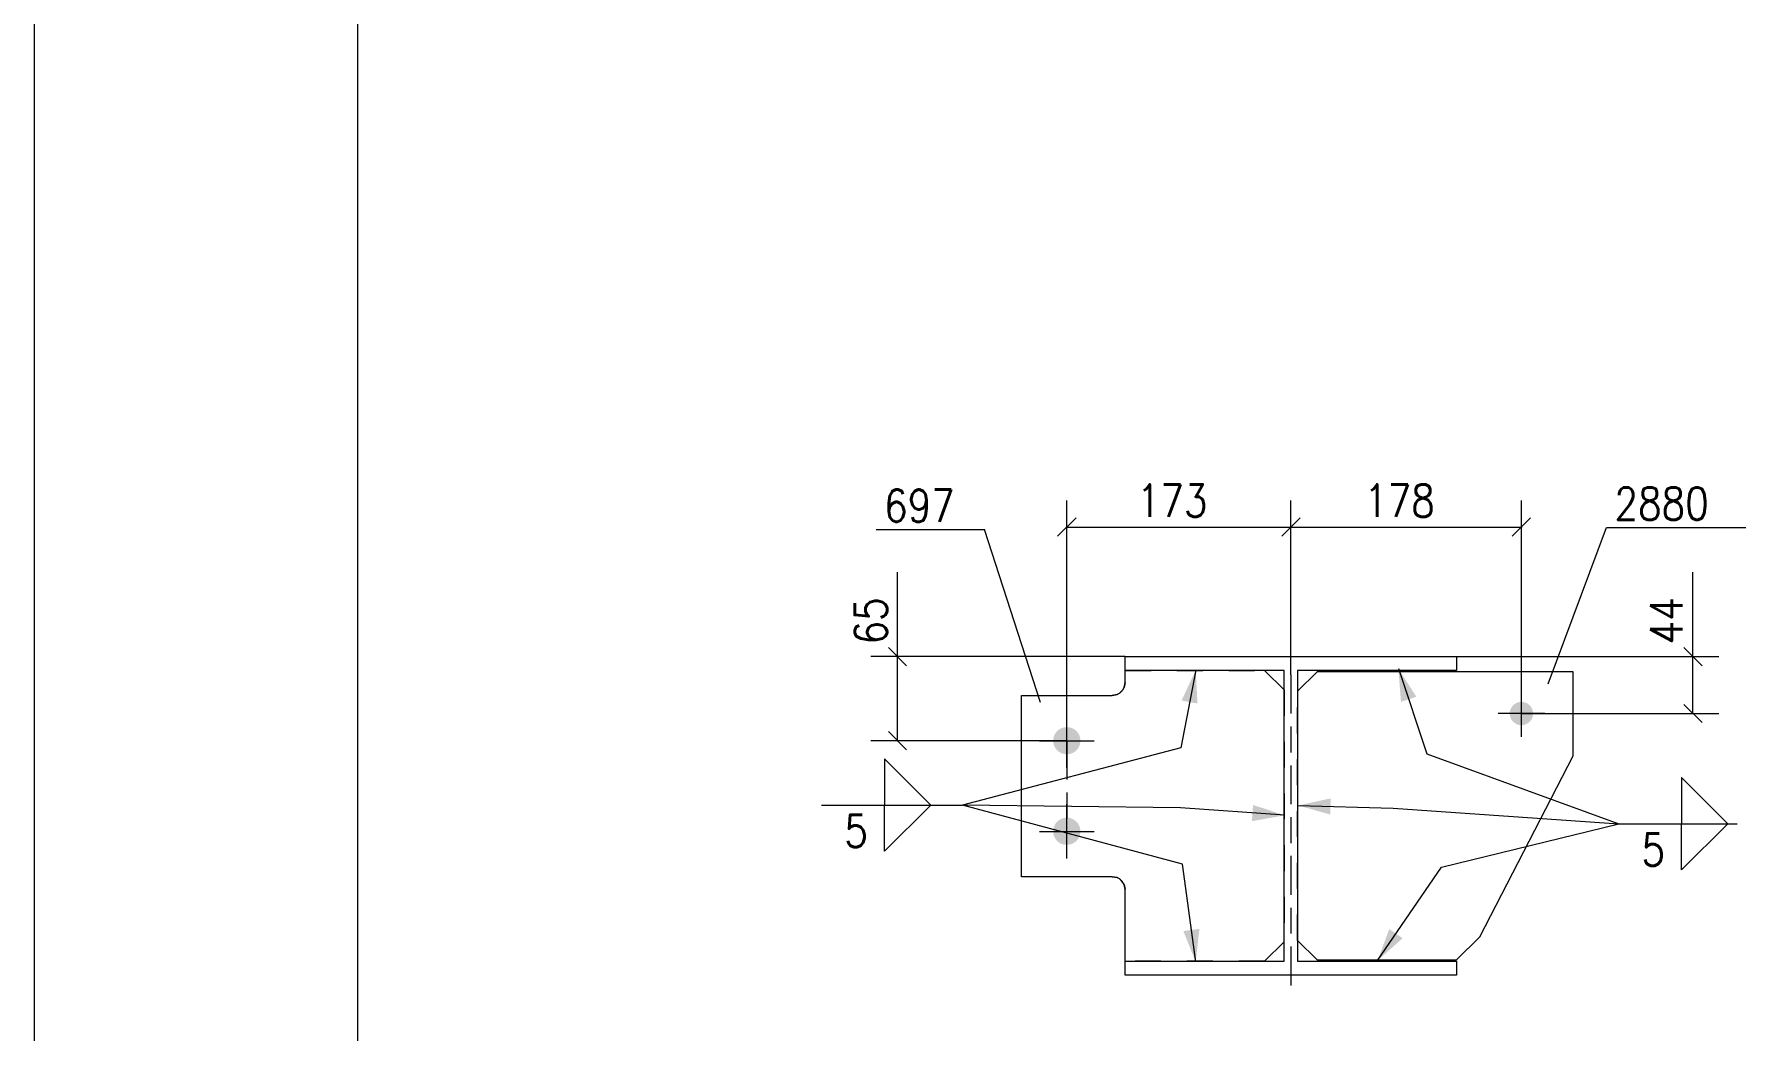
# Model space of a CAD drawing. Header units: millimetres. Extents: x 5 to 846, y 5 to 599.
# Drawn here: x 5 to 137.2, y 138.2 to 215.2 of the extents above; entities that cross this region are included whole.
import ezdxf

# ---------------------------------------------------------------- set-up
doc = ezdxf.new("R2010")
doc.units = ezdxf.units.MM
for name, pattern in [('XKITLINE00', [0]), ('XKITLINE02', [4, 2, -2]), ('XKITLINE06', [7, 3, -1, 2, -1])]:
    doc.linetypes.add(name, pattern=pattern)
for name, color, linetype, lineweight in [('Cota', 4, 'Continuous', 0), ('Marca da peça', 2, 'Continuous', 0), ('Objeto gráfico', 3, 'Continuous', 0), ('Outro tipo de objeto', 7, 'Continuous', 0), ('Parafuso', 3, 'Continuous', 0), ('Peça', 2, 'Continuous', 0), ('Solda', 1, 'Continuous', 0)]:
    doc.layers.add(name, color=color, linetype=linetype, lineweight=lineweight)
doc.styles.add('ROMANS', font='ROMANS__.TTF')
doc.styles.add('SIMPLEX', font='SIMPLEX_.TTF')

msp = doc.modelspace()

# ---------------------------------------------------------------- hatches: boundary and pattern name
at = {"layer": 'Parafuso'}
for points in [[(118.97, 162.75), (118.97, 162.79), (118.98, 162.84), (118.99, 162.88), (119, 162.92), (119.01, 162.96), (119.02, 163.01), (119.04, 163.05), (119.06, 163.09), (119.08, 163.13), (119.1, 163.17), (119.12, 163.2), (119.15, 163.24), (119.17, 163.27), (119.2, 163.31), (119.23, 163.34), (119.26, 163.37), (119.3, 163.4), (119.33, 163.43), (119.37, 163.45), (119.41, 163.48), (119.44, 163.5), (119.48, 163.52), (119.52, 163.54), (119.57, 163.55), (119.61, 163.56), (119.65, 163.58), (119.69, 163.59), (119.74, 163.59), (119.78, 163.6), (119.82, 163.6), (119.87, 163.6), (119.91, 163.6), (119.96, 163.6), (120, 163.59), (120.04, 163.59), (120.09, 163.58), (120.13, 163.56), (120.17, 163.55), (120.21, 163.54), (120.25, 163.52), (120.29, 163.5), (120.33, 163.48), (120.37, 163.45), (120.41, 163.43), (120.44, 163.4), (120.47, 163.37), (120.51, 163.34), (120.54, 163.31), (120.56, 163.27), (120.59, 163.24), (120.62, 163.2), (120.64, 163.17), (120.66, 163.13), (120.68, 163.09), (120.7, 163.05), (120.72, 163.01), (120.73, 162.96), (120.74, 162.92), (120.75, 162.88), (120.76, 162.84), (120.76, 162.79), (120.77, 162.75), (120.77, 162.7), (120.77, 162.66), (120.76, 162.62), (120.76, 162.57), (120.75, 162.53), (120.74, 162.48), (120.73, 162.44), (120.72, 162.4), (120.7, 162.36), (120.68, 162.32), (120.66, 162.28), (120.64, 162.24), (120.62, 162.2), (120.59, 162.17), (120.56, 162.13), (120.54, 162.1), (120.51, 162.07), (120.47, 162.04), (120.44, 162.01), (120.41, 161.98), (120.37, 161.96), (120.33, 161.93), (120.29, 161.91), (120.25, 161.89), (120.21, 161.87), (120.17, 161.86), (120.13, 161.84), (120.09, 161.83), (120.04, 161.82), (120, 161.81), (119.96, 161.81), (119.91, 161.8), (119.87, 161.8), (119.82, 161.8), (119.78, 161.81), (119.74, 161.81), (119.69, 161.82), (119.65, 161.83), (119.61, 161.84), (119.57, 161.86), (119.52, 161.87), (119.48, 161.89), (119.44, 161.91), (119.41, 161.93), (119.37, 161.96), (119.33, 161.98), (119.3, 162.01), (119.26, 162.04), (119.23, 162.07), (119.2, 162.1), (119.17, 162.13), (119.15, 162.17), (119.12, 162.2), (119.1, 162.24), (119.08, 162.28), (119.06, 162.32), (119.04, 162.36), (119.02, 162.4), (119.01, 162.44), (119, 162.48), (118.99, 162.53), (118.98, 162.57), (118.97, 162.62), (118.97, 162.66), (118.97, 162.7)], [(83.72, 160.63), (83.72, 160.66), (83.72, 160.68), (83.72, 160.71), (83.73, 160.73), (83.73, 160.76), (83.73, 160.78), (83.74, 160.81), (83.74, 160.83), (83.75, 160.86), (83.76, 160.88), (83.76, 160.91), (83.77, 160.93), (83.78, 160.96), (83.79, 160.98), (83.8, 161.01), (83.81, 161.03), (83.82, 161.05), (83.83, 161.08), (83.84, 161.1), (83.86, 161.12), (83.87, 161.14), (83.88, 161.17), (83.9, 161.19), (83.91, 161.21), (83.93, 161.23), (83.94, 161.25), (83.96, 161.27), (83.97, 161.29), (83.99, 161.31), (84.01, 161.33), (84.03, 161.35), (84.04, 161.36), (84.06, 161.38), (84.08, 161.4), (84.1, 161.42), (84.12, 161.43), (84.14, 161.45), (84.16, 161.46), (84.19, 161.48), (84.21, 161.49), (84.23, 161.5), (84.25, 161.52), (84.27, 161.53), (84.3, 161.54), (84.32, 161.55), (84.34, 161.56), (84.37, 161.57), (84.39, 161.58), (84.42, 161.59), (84.44, 161.6), (84.46, 161.61), (84.49, 161.62), (84.51, 161.62), (84.54, 161.63), (84.56, 161.63), (84.59, 161.64), (84.61, 161.64), (84.64, 161.65), (84.67, 161.65), (84.69, 161.65), (84.72, 161.65), (84.74, 161.65), (84.77, 161.65), (84.79, 161.65), (84.82, 161.65), (84.85, 161.65), (84.87, 161.65), (84.9, 161.65), (84.92, 161.64), (84.95, 161.64), (84.97, 161.63), (85, 161.63), (85.02, 161.62), (85.05, 161.62), (85.07, 161.61), (85.1, 161.6), (85.12, 161.59), (85.15, 161.58), (85.17, 161.57), (85.19, 161.56), (85.22, 161.55), (85.24, 161.54), (85.26, 161.53), (85.29, 161.52), (85.31, 161.5), (85.33, 161.49), (85.35, 161.48), (85.37, 161.46), (85.39, 161.45), (85.42, 161.43), (85.44, 161.42), (85.45, 161.4), (85.47, 161.38), (85.49, 161.36), (85.51, 161.35), (85.53, 161.33), (85.55, 161.31), (85.56, 161.29), (85.58, 161.27), (85.6, 161.25), (85.61, 161.23), (85.63, 161.21), (85.64, 161.19), (85.66, 161.17), (85.67, 161.14), (85.68, 161.12), (85.7, 161.1), (85.71, 161.08), (85.72, 161.05), (85.73, 161.03), (85.74, 161.01), (85.75, 160.98), (85.76, 160.96), (85.77, 160.93), (85.77, 160.91), (85.78, 160.88), (85.79, 160.86), (85.79, 160.83), (85.8, 160.81), (85.8, 160.78), (85.81, 160.76), (85.81, 160.73), (85.81, 160.71), (85.82, 160.68), (85.82, 160.66), (85.82, 160.63), (85.82, 160.6), (85.82, 160.58), (85.82, 160.55), (85.82, 160.53), (85.81, 160.5), (85.81, 160.48), (85.81, 160.45), (85.8, 160.42), (85.8, 160.4), (85.79, 160.37), (85.79, 160.35), (85.78, 160.32), (85.77, 160.3), (85.77, 160.27), (85.76, 160.25), (85.75, 160.23), (85.74, 160.2), (85.73, 160.18), (85.72, 160.15), (85.71, 160.13), (85.7, 160.11), (85.68, 160.09), (85.67, 160.06), (85.66, 160.04), (85.64, 160.02), (85.63, 160), (85.61, 159.98), (85.6, 159.96), (85.58, 159.94), (85.56, 159.92), (85.55, 159.9), (85.53, 159.88), (85.51, 159.86), (85.49, 159.84), (85.47, 159.83), (85.45, 159.81), (85.44, 159.79), (85.42, 159.78), (85.39, 159.76), (85.37, 159.75), (85.35, 159.73), (85.33, 159.72), (85.31, 159.7), (85.29, 159.69), (85.26, 159.68), (85.24, 159.67), (85.22, 159.65), (85.19, 159.64), (85.17, 159.63), (85.15, 159.62), (85.12, 159.62), (85.1, 159.61), (85.07, 159.6), (85.05, 159.59), (85.02, 159.59), (85, 159.58), (84.97, 159.57), (84.95, 159.57), (84.92, 159.57), (84.9, 159.56), (84.87, 159.56), (84.85, 159.56), (84.82, 159.56), (84.79, 159.55), (84.77, 159.55), (84.74, 159.55), (84.72, 159.56), (84.69, 159.56), (84.67, 159.56), (84.64, 159.56), (84.61, 159.57), (84.59, 159.57), (84.56, 159.57), (84.54, 159.58), (84.51, 159.59), (84.49, 159.59), (84.46, 159.6), (84.44, 159.61), (84.42, 159.62), (84.39, 159.62), (84.37, 159.63), (84.34, 159.64), (84.32, 159.65), (84.3, 159.67), (84.27, 159.68), (84.25, 159.69), (84.23, 159.7), (84.21, 159.72), (84.19, 159.73), (84.16, 159.75), (84.14, 159.76), (84.12, 159.78), (84.1, 159.79), (84.08, 159.81), (84.06, 159.83), (84.04, 159.84), (84.03, 159.86), (84.01, 159.88), (83.99, 159.9), (83.97, 159.92), (83.96, 159.94), (83.94, 159.96), (83.93, 159.98), (83.91, 160), (83.9, 160.02), (83.88, 160.04), (83.87, 160.06), (83.86, 160.09), (83.84, 160.11), (83.83, 160.13), (83.82, 160.15), (83.81, 160.18), (83.8, 160.2), (83.79, 160.23), (83.78, 160.25), (83.77, 160.27), (83.76, 160.3), (83.76, 160.32), (83.75, 160.35), (83.74, 160.37), (83.74, 160.4), (83.73, 160.42), (83.73, 160.45), (83.73, 160.48), (83.72, 160.5), (83.72, 160.53), (83.72, 160.55), (83.72, 160.58), (83.72, 160.6)], [(83.72, 153.63), (83.72, 153.66), (83.72, 153.68), (83.72, 153.71), (83.73, 153.73), (83.73, 153.76), (83.73, 153.78), (83.74, 153.81), (83.74, 153.83), (83.75, 153.86), (83.76, 153.88), (83.76, 153.91), (83.77, 153.93), (83.78, 153.96), (83.79, 153.98), (83.8, 154.01), (83.81, 154.03), (83.82, 154.05), (83.83, 154.08), (83.84, 154.1), (83.86, 154.12), (83.87, 154.14), (83.88, 154.17), (83.9, 154.19), (83.91, 154.21), (83.93, 154.23), (83.94, 154.25), (83.96, 154.27), (83.97, 154.29), (83.99, 154.31), (84.01, 154.33), (84.03, 154.35), (84.04, 154.36), (84.06, 154.38), (84.08, 154.4), (84.1, 154.42), (84.12, 154.43), (84.14, 154.45), (84.16, 154.46), (84.19, 154.48), (84.21, 154.49), (84.23, 154.5), (84.25, 154.52), (84.27, 154.53), (84.3, 154.54), (84.32, 154.55), (84.34, 154.56), (84.37, 154.57), (84.39, 154.58), (84.42, 154.59), (84.44, 154.6), (84.46, 154.61), (84.49, 154.62), (84.51, 154.62), (84.54, 154.63), (84.56, 154.63), (84.59, 154.64), (84.61, 154.64), (84.64, 154.65), (84.67, 154.65), (84.69, 154.65), (84.72, 154.65), (84.74, 154.65), (84.77, 154.65), (84.79, 154.65), (84.82, 154.65), (84.85, 154.65), (84.87, 154.65), (84.9, 154.65), (84.92, 154.64), (84.95, 154.64), (84.97, 154.63), (85, 154.63), (85.02, 154.62), (85.05, 154.62), (85.07, 154.61), (85.1, 154.6), (85.12, 154.59), (85.15, 154.58), (85.17, 154.57), (85.19, 154.56), (85.22, 154.55), (85.24, 154.54), (85.26, 154.53), (85.29, 154.52), (85.31, 154.5), (85.33, 154.49), (85.35, 154.48), (85.37, 154.46), (85.39, 154.45), (85.42, 154.43), (85.44, 154.42), (85.45, 154.4), (85.47, 154.38), (85.49, 154.36), (85.51, 154.35), (85.53, 154.33), (85.55, 154.31), (85.56, 154.29), (85.58, 154.27), (85.6, 154.25), (85.61, 154.23), (85.63, 154.21), (85.64, 154.19), (85.66, 154.17), (85.67, 154.14), (85.68, 154.12), (85.7, 154.1), (85.71, 154.08), (85.72, 154.05), (85.73, 154.03), (85.74, 154.01), (85.75, 153.98), (85.76, 153.96), (85.77, 153.93), (85.77, 153.91), (85.78, 153.88), (85.79, 153.86), (85.79, 153.83), (85.8, 153.81), (85.8, 153.78), (85.81, 153.76), (85.81, 153.73), (85.81, 153.71), (85.82, 153.68), (85.82, 153.66), (85.82, 153.63), (85.82, 153.6), (85.82, 153.58), (85.82, 153.55), (85.82, 153.53), (85.81, 153.5), (85.81, 153.48), (85.81, 153.45), (85.8, 153.42), (85.8, 153.4), (85.79, 153.37), (85.79, 153.35), (85.78, 153.32), (85.77, 153.3), (85.77, 153.27), (85.76, 153.25), (85.75, 153.23), (85.74, 153.2), (85.73, 153.18), (85.72, 153.15), (85.71, 153.13), (85.7, 153.11), (85.68, 153.09), (85.67, 153.06), (85.66, 153.04), (85.64, 153.02), (85.63, 153), (85.61, 152.98), (85.6, 152.96), (85.58, 152.94), (85.56, 152.92), (85.55, 152.9), (85.53, 152.88), (85.51, 152.86), (85.49, 152.84), (85.47, 152.83), (85.45, 152.81), (85.44, 152.79), (85.42, 152.78), (85.39, 152.76), (85.37, 152.75), (85.35, 152.73), (85.33, 152.72), (85.31, 152.7), (85.29, 152.69), (85.26, 152.68), (85.24, 152.67), (85.22, 152.65), (85.19, 152.64), (85.17, 152.63), (85.15, 152.62), (85.12, 152.62), (85.1, 152.61), (85.07, 152.6), (85.05, 152.59), (85.02, 152.59), (85, 152.58), (84.97, 152.57), (84.95, 152.57), (84.92, 152.57), (84.9, 152.56), (84.87, 152.56), (84.85, 152.56), (84.82, 152.56), (84.79, 152.55), (84.77, 152.55), (84.74, 152.55), (84.72, 152.56), (84.69, 152.56), (84.67, 152.56), (84.64, 152.56), (84.61, 152.57), (84.59, 152.57), (84.56, 152.57), (84.54, 152.58), (84.51, 152.59), (84.49, 152.59), (84.46, 152.6), (84.44, 152.61), (84.42, 152.62), (84.39, 152.62), (84.37, 152.63), (84.34, 152.64), (84.32, 152.65), (84.3, 152.67), (84.27, 152.68), (84.25, 152.69), (84.23, 152.7), (84.21, 152.72), (84.19, 152.73), (84.16, 152.75), (84.14, 152.76), (84.12, 152.78), (84.1, 152.79), (84.08, 152.81), (84.06, 152.83), (84.04, 152.84), (84.03, 152.86), (84.01, 152.88), (83.99, 152.9), (83.97, 152.92), (83.96, 152.94), (83.94, 152.96), (83.93, 152.98), (83.91, 153), (83.9, 153.02), (83.88, 153.04), (83.87, 153.06), (83.86, 153.09), (83.84, 153.11), (83.83, 153.13), (83.82, 153.15), (83.81, 153.18), (83.8, 153.2), (83.79, 153.23), (83.78, 153.25), (83.77, 153.27), (83.76, 153.3), (83.76, 153.32), (83.75, 153.35), (83.74, 153.37), (83.74, 153.4), (83.73, 153.42), (83.73, 153.45), (83.73, 153.48), (83.72, 153.5), (83.72, 153.53), (83.72, 153.55), (83.72, 153.58), (83.72, 153.6)]]:
    msp.add_hatch(color=7, dxfattribs=at).paths.add_polyline_path(points, flags=17)
at = {"layer": 'Solda'}
for points in [[(94.72, 166.05), (94.86, 163.47), (93.63, 163.71)], [(110.37, 166.17), (111.76, 164), (110.57, 163.61)], [(102.63, 155.6), (105.15, 156.15), (105.11, 154.9)], [(101.6, 154.84), (99.06, 154.39), (99.15, 155.64)], [(94.72, 143.51), (93.77, 145.9), (95.01, 146.07)], [(108.77, 143.63), (109.67, 146.05), (110.7, 145.34)]]:
    msp.add_hatch(color=7, dxfattribs=at).paths.add_polyline_path(points, flags=17)

# ---------------------------------------------------------------- linework, layer by layer
at = {"layer": 'Cota', "color": 7, "linetype": 'XKITLINE00', "lineweight": 0}
for p, q in [((84.77, 160.6), (84.77, 179.15)), ((102.07, 165.7), (102.07, 179.15)), ((102.07, 165.7), (102.07, 179.15)), ((119.87, 162.7), (119.87, 179.15)), ((85.48, 177.81), (84.06, 176.4)), ((84.77, 177.1), (102.07, 177.1)), ((102.78, 177.81), (101.36, 176.4)), ((102.78, 177.81), (101.36, 176.4)), ((102.07, 177.1), (119.87, 177.1)), ((120.58, 177.81), (119.16, 176.4)), ((71.69, 167.1), (71.69, 173.62)), ((71.69, 167.1), (71.69, 173.62)), ((133.11, 167.1), (133.11, 173.62)), ((133.11, 167.1), (133.11, 173.62)), ((89.27, 167.1), (69.64, 167.1)), ((70.99, 167.81), (72.4, 166.4)), ((71.69, 160.6), (71.69, 167.1)), ((114.87, 167.1), (135.11, 167.1)), ((132.41, 167.81), (133.82, 166.4)), ((133.11, 162.7), (133.11, 167.1)), ((119.87, 162.7), (135.11, 162.7)), ((132.41, 163.41), (133.82, 162)), ((70.99, 161.31), (72.4, 159.9)), ((84.77, 160.6), (69.64, 160.6))]:
    msp.add_line(p, q, dxfattribs=at)
at = {"layer": 'Cota', "color": 3}
for p in [(84.77, 177.1), (102.07, 177.1), (102.07, 177.1), (119.87, 177.1), (71.69, 167.1), (133.11, 167.1), (133.11, 162.7), (71.69, 160.6)]:
    msp.add_point(p, dxfattribs=at)
at = {"layer": 'Marca da peça', "color": 7, "linetype": 'XKITLINE00', "lineweight": 0}
for p, q in [((70.06, 176.91), (78.42, 176.91)), ((82.73, 163.56), (78.42, 176.91)), ((121.94, 165), (126.45, 177.07)), ((126.45, 177.07), (137.19, 177.07))]:
    msp.add_line(p, q, dxfattribs=at)
at = {"layer": 'Objeto gráfico', "color": 7, "linetype": 'XKITLINE06', "lineweight": 0}
for p, q in [((102.07, 165.7), (102.07, 141.1)), ((84.77, 160.6), (84.77, 153.6))]:
    msp.add_line(p, q, dxfattribs=at)
at = {"layer": 'Outro tipo de objeto', "color": 7, "linetype": 'XKITLINE00', "lineweight": 0}
msp.add_line((5.04, 599), (5.04, 5.04), dxfattribs=at)
at = {"layer": 'Outro tipo de objeto', "color": 6, "linetype": 'XKITLINE00', "lineweight": 0}
msp.add_line((30, 589), (30, 15), dxfattribs=at)
at = {"layer": 'Parafuso', "color": 7, "linetype": 'XKITLINE00', "lineweight": 0}
for p, q in [((119.87, 160.9), (119.87, 164.5)), ((84.77, 158.5), (84.77, 162.7)), ((121.67, 162.7), (118.07, 162.7)), ((82.67, 160.6), (86.87, 160.6)), ((84.77, 151.5), (84.77, 155.7)), ((82.67, 153.6), (86.87, 153.6))]:
    msp.add_line(p, q, dxfattribs=at)
at = {"layer": 'Peça', "color": 4, "linetype": 'XKITLINE00', "lineweight": 0}
for p, q in [((89.27, 166.03), (89.27, 167.1)), ((89.27, 167.1), (114.87, 167.1)), ((114.87, 167.1), (114.87, 166.03)), ((89.27, 165.1), (89.27, 166.03)), ((101.54, 166.03), (89.27, 166.03)), ((100.04, 166.03), (101.54, 164.53)), ((101.54, 143.57), (101.54, 166.03)), ((114.87, 166.03), (102.59, 166.03)), ((102.59, 166.03), (102.59, 143.57)), ((104.09, 165.93), (102.59, 164.43)), ((123.87, 165.93), (104.09, 165.93)), ((123.87, 159.44), (123.87, 165.93)), ((81.27, 150.1), (81.27, 164.1)), ((81.27, 164.1), (88.27, 164.1)), ((88.65, 164.18), (88.27, 164.1)), ((89.27, 165.1), (89.19, 164.72)), ((116.67, 145.45), (123.87, 159.44)), ((88.27, 150.1), (81.27, 150.1)), ((88.27, 150.1), (88.65, 150.03)), ((89.19, 149.49), (89.27, 149.1)), ((89.27, 143.57), (89.27, 149.1)), ((114.87, 143.67), (116.67, 145.45)), ((101.54, 145.07), (100.04, 143.57)), ((102.59, 145.17), (104.09, 143.67)), ((89.27, 142.5), (89.27, 143.57)), ((89.27, 143.57), (101.54, 143.57)), ((102.59, 143.57), (114.87, 143.57)), ((104.09, 143.67), (114.87, 143.67)), ((114.87, 143.57), (114.87, 142.5)), ((114.87, 142.5), (89.27, 142.5))]:
    msp.add_line(p, q, dxfattribs=at)
at = {"layer": 'Peça', "color": 7, "linetype": 'XKITLINE02', "lineweight": 0}
for p, q in [((89.27, 166.03), (100.04, 166.03)), ((88.27, 164.1), (88.65, 164.18)), ((89.19, 164.72), (89.27, 165.1)), ((101.54, 164.53), (101.54, 145.07)), ((102.59, 145.17), (102.59, 164.43)), ((88.65, 150.03), (88.27, 150.1)), ((89.27, 149.1), (89.19, 149.49)), ((100.04, 143.57), (89.27, 143.57))]:
    msp.add_line(p, q, dxfattribs=at)
at = {"layer": 'Peça', "color": 4, "linetype": 'XKITLINE00', "lineweight": 0}
for centre, start, end in [((88.27, 165.1), 292.5, 337.5), ((88.27, 149.1), 22.5, 67.5)]:
    msp.add_arc(centre, 1, start, end, dxfattribs=at)
at = {"layer": 'Peça', "color": 7, "linetype": 'XKITLINE02', "lineweight": 0}
for centre, start, end in [((88.27, 165.1), 292.5, 337.5), ((88.27, 149.1), 22.5, 67.5)]:
    msp.add_arc(centre, 1, start, end, dxfattribs=at)
at = {"layer": 'Solda', "color": 7, "linetype": 'XKITLINE00', "lineweight": 0}
for p, q in [((94.72, 166.05), (93.57, 160.05)), ((110.37, 166.17), (112.58, 159.59)), ((93.57, 160.05), (76.72, 155.63)), ((112.58, 159.59), (127.39, 154.19)), ((65.84, 155.63), (76.72, 155.63)), ((93.55, 155.41), (76.72, 155.63)), ((93.71, 151.06), (76.72, 155.63)), ((101.6, 154.84), (93.55, 155.41)), ((102.63, 155.6), (109.97, 155.38)), ((109.97, 155.38), (127.39, 154.19)), ((113.71, 150.83), (127.39, 154.19)), ((127.39, 154.19), (136.53, 154.19)), ((94.72, 143.51), (93.71, 151.06)), ((108.77, 143.63), (113.71, 150.83))]:
    msp.add_line(p, q, dxfattribs=at)
at = {"layer": 'Solda', "color": 3, "linetype": 'XKITLINE00', "lineweight": 0}
for p, q in [((74.26, 155.63), (70.69, 159.21)), ((70.69, 159.21), (70.69, 155.63)), ((135.81, 154.19), (132.24, 157.76)), ((132.24, 157.76), (132.24, 154.19)), ((70.69, 155.63), (74.26, 155.63)), ((70.69, 155.63), (74.26, 155.63)), ((74.26, 155.63), (70.69, 152.06)), ((70.69, 152.06), (70.69, 155.63)), ((132.24, 154.19), (135.81, 154.19)), ((132.24, 154.19), (135.81, 154.19)), ((135.81, 154.19), (132.24, 150.62)), ((132.24, 150.62), (132.24, 154.19))]:
    msp.add_line(p, q, dxfattribs=at)

# ---------------------------------------------------------------- texts
at = {"layer": 'Cota', "color": 3, "style": 'SIMPLEX', "width": 0.85}
for s, p in [('173', (90.17, 177.9)), ('178', (107.72, 177.9))]:
    msp.add_text(s, height=2.5, dxfattribs=at).set_placement(p)
for s, p in [('65', (70.89, 168.04)), ('44', (132.31, 168.04))]:
    msp.add_text(s, height=2.5, rotation=90.0002, dxfattribs=at).set_placement(p)
at = {"layer": 'Marca da peça', "color": 4, "style": 'ROMANS', "width": 0.85}
for s, p in [('697', (70.66, 177.51)), ('2880', (127.05, 177.67))]:
    msp.add_text(s, height=2.5, dxfattribs=at).set_placement(p)
at = {"layer": 'Solda', "color": 3, "style": 'ROMANS', "width": 0.85}
for p in [(67.59, 152.38), (129.14, 150.94)]:
    msp.add_text('5', height=2.5, dxfattribs=at).set_placement(p)

doc.saveas('drawing.dxf')
